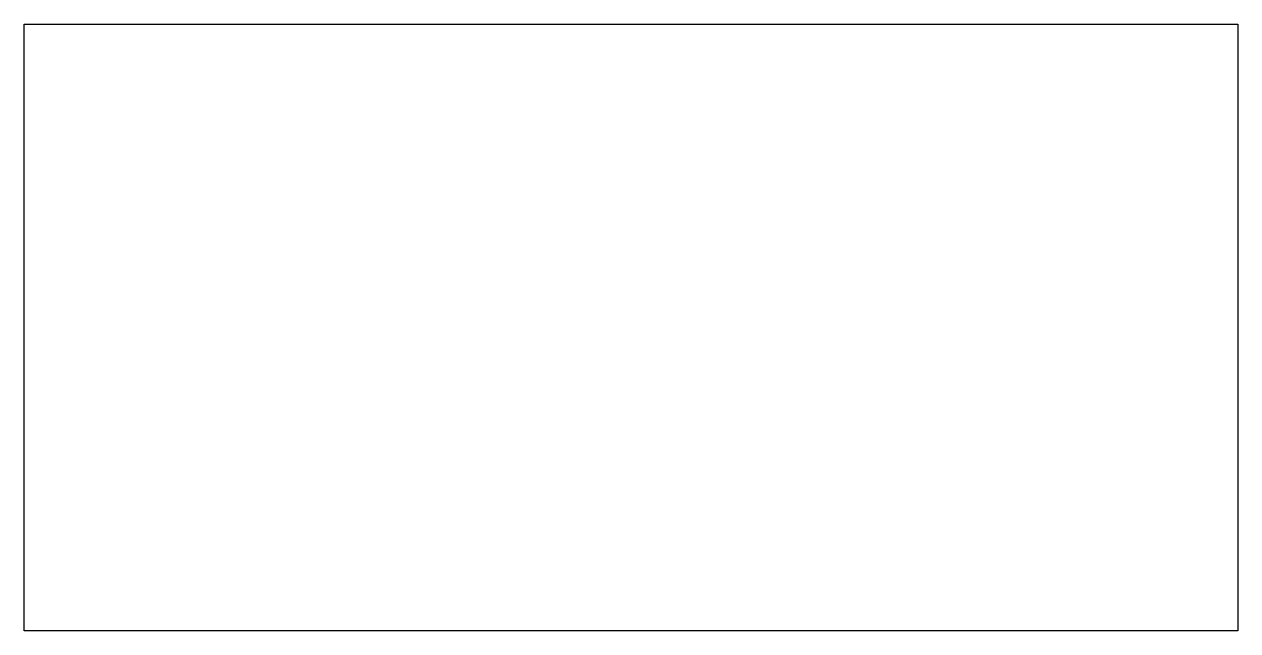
# Model space of a CAD drawing. Header units: metres. Extents: x 105 to 325, y 99 to 209.
import ezdxf

# ---------------------------------------------------------------- set-up
doc = ezdxf.new("R2010")
doc.units = ezdxf.units.M
doc.header["$MEASUREMENT"] = 0
doc.layers.add('kopatas', color=7, linetype='Continuous')

msp = doc.modelspace()

# ---------------------------------------------------------------- linework, layer by layer
at = {"layer": 'kopatas', "color": 3, "linetype": 'Continuous', "ltscale": 0.03}
msp.add_lwpolyline([(105.16, 99.24), (105.16, 209.24), (325.16, 209.24), (325.16, 99.24)], close=True, dxfattribs=at)

doc.saveas('drawing.dxf')
